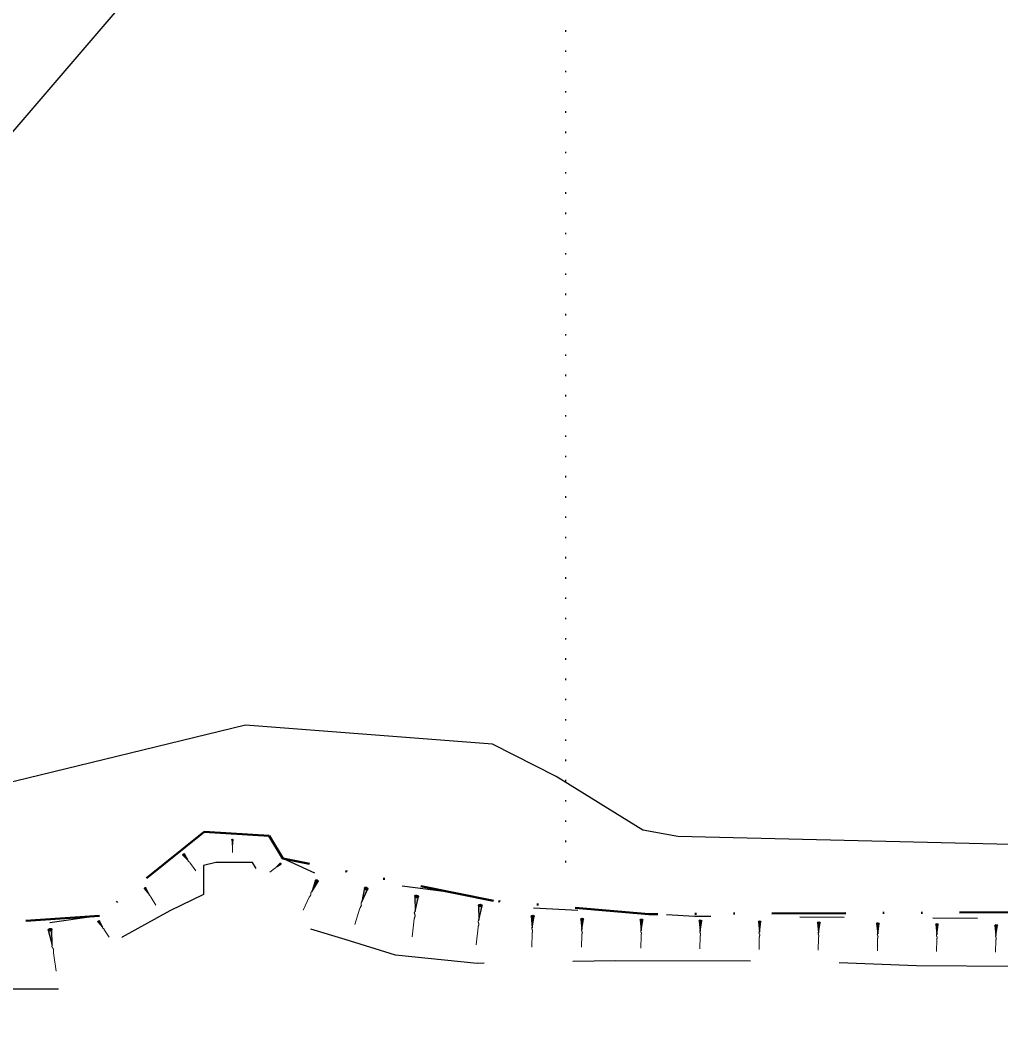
# Model space of a CAD drawing. Header units: millimetres. Extents: x 833600 to 836188, y 817400 to 818701.
# Drawn here: x 834063.1 to 834129.4, y 817742.3 to 817809.8 of the extents above; entities that cross this region are included whole.
import ezdxf

# ---------------------------------------------------------------- set-up
doc = ezdxf.new("R2010")
doc.units = ezdxf.units.MM
for name, pattern in [('3', [18.017443200000002, 12.0116288, -6.0058144]), ('5', [9.008721600000001, 3.0029072, -6.0058144]), ('DIVIDE', [1.25, 0.5, -0.25, 0, -0.25, 0, -0.25]), ('DOT', [6.35, 0, -6.35])]:
    doc.linetypes.add(name, pattern=pattern)
for name, color, linetype, lineweight in [('00-TITLEBOX', 7, 'Continuous', 25), ('01-basemap', 8, 'Continuous', 15), ('01-bdy', 7, 'DIVIDE', 50)]:
    doc.layers.add(name, color=color, linetype=linetype, lineweight=lineweight)
doc.layers.add('01-Grid', color=7, linetype='DOT')
doc.linetypes.add('B1_BDYF', pattern='A,2.5,-0.5,[130,ltypeshp.shx,S=0.5,R=0,X=0,Y=0],-0.5', length=3.5)

msp = doc.modelspace()

# ---------------------------------------------------------------- hatches: boundary and pattern name
at = {"layer": '01-basemap', "linetype": 'Continuous'}
h = msp.add_hatch(color=256, dxfattribs=at)
edge = h.paths.add_edge_path()
edge.add_ellipse((834077.4678514465, 817754.4205532311), major_axis=(-0.03991349996067582, 1.818736844480621e-10), ratio=0.7317073184959466, start_angle=0, end_angle=360)
for points in [[(834077.4676953009, 817754.1008576012), (834077.5078035009, 817754.4205550011), (834077.4279765009, 817754.4205550011)], [(834074.4744464986, 817753.0041810729), (834074.2225920991, 817753.4566143341), (834074.1191394235, 817753.3807485881)], [(834080.4496567482, 817752.5782345319), (834080.7390827986, 817752.7556590954), (834080.6865411026, 817752.8213357648)], [(834071.8354950782, 817750.7150769114), (834071.6217011381, 817751.1731374388), (834071.5156913258, 817751.1064544078)], [(834082.8298345943, 817750.891886376), (834083.2703636532, 817751.5841572518), (834083.0865990715, 817751.6711008634)], [(834086.2288475987, 817750.218962077), (834086.6290168741, 817751.084976668), (834086.4037862307, 817751.1566404259)], [(834089.8181803371, 817749.5663235646), (834090.0626219825, 817750.569308253), (834089.8085232119, 817750.5984658218)], [(834094.126275724, 817748.9777486373), (834094.3492920677, 817749.9508036902), (834094.1032115583, 817749.9756174028)], [(834097.7479699231, 817748.4673272544), (834097.8684264581, 817749.237709258), (834097.675331325, 817749.2435616221)], [(834101.1092720398, 817748.3415968042), (834101.2136252094, 817749.04974751), (834101.0363248052, 817749.0535604919)], [(834068.6861425343, 817748.4941080958), (834068.4738991074, 817748.9232818953), (834068.3749425948, 817748.8578709047)], [(834105.1088501145, 817748.2851514709), (834105.2124216123, 817748.9879976772), (834105.036449301, 817748.9917820974)], [(834109.1084181895, 817748.2287061396), (834109.2112080157, 817748.9262478461), (834109.0365637973, 817748.9300037047)], [(834113.1079962641, 817748.1722608083), (834113.2100044186, 817748.8644980151), (834113.0366882931, 817748.868225312)], [(834117.1075619664, 817748.115707983), (834117.2088029246, 817748.8027389217), (834117.0367902977, 817748.8064381859)], [(834121.1071400411, 817748.0592726504), (834121.2075993276, 817748.7409990894), (834121.0369147937, 817748.7446697919)], [(834125.106708116, 817748.0028273191), (834125.2063857309, 817748.6792492584), (834125.0370292899, 817748.6828913993)], [(834129.106283819, 817747.9462744921), (834129.2051942374, 817748.6174901632), (834129.037141295, 817748.6211042713)], [(834065.2852327131, 817747.2860563177), (834065.2647536114, 817748.3447112999), (834065.0051399248, 817748.3070274686)]]:
    msp.add_hatch(color=256, dxfattribs=at).paths.add_polyline_path(points)
h = msp.add_hatch(color=256, dxfattribs=at)
edge = h.paths.add_edge_path()
edge.add_ellipse((834074.1708174783, 817753.418642526), major_axis=(0.05172633770235906, 0.03793287323571228), ratio=0.7317073164996537, start_angle=0, end_angle=360)
h = msp.add_hatch(color=256, dxfattribs=at)
edge = h.paths.add_edge_path()
edge.add_ellipse((834080.712785118, 817752.7885279852), major_axis=(-0.02627084796509414, 0.03283833470693485), ratio=0.731707317980008, start_angle=0, end_angle=360)
h = msp.add_hatch(color=256, dxfattribs=at)
edge = h.paths.add_edge_path()
edge.add_ellipse((834071.5686465104, 817751.1397613665), major_axis=(0.05300490624634607, 0.03334151532842737), ratio=0.7317073162331044, start_angle=0, end_angle=360)
h = msp.add_hatch(color=256, dxfattribs=at)
edge = h.paths.add_edge_path()
edge.add_ellipse((834083.1783906808, 817751.6276669746), major_axis=(-0.09188229083259528, 0.04347180601165363), ratio=0.731707316886918, start_angle=0, end_angle=360)
h = msp.add_hatch(color=256, dxfattribs=at)
edge = h.paths.add_edge_path()
edge.add_ellipse((834086.5162911826, 817751.1208381647), major_axis=(-0.1126153216797324, 0.03583187915433698), ratio=0.7317073170461106, start_angle=0, end_angle=360)
h = msp.add_hatch(color=256, dxfattribs=at)
edge = h.paths.add_edge_path()
edge.add_ellipse((834089.9354492273, 817750.5838954856), major_axis=(-0.1270493853774095, 0.01457878399953613), ratio=0.731707317290136, start_angle=0, end_angle=360)
h = msp.add_hatch(color=256, dxfattribs=at)
edge = h.paths.add_edge_path()
edge.add_ellipse((834094.2261324121, 817749.9632170746), major_axis=(-0.123040254647557, 0.01240685674267768), ratio=0.7317073172261729, start_angle=0, end_angle=360)
h = msp.add_hatch(color=256, dxfattribs=at)
edge = h.paths.add_edge_path()
edge.add_ellipse((834097.7717855016, 817749.2406339851), major_axis=(-0.09654756647605287, 0.002926181941301953), ratio=0.7317073172743945, start_angle=0, end_angle=360)
h = msp.add_hatch(color=256, dxfattribs=at)
edge = h.paths.add_edge_path()
edge.add_ellipse((834101.124889291, 817749.0516519112), major_axis=(-0.08865020214730715, 0.001906490814639939), ratio=0.7317073174404765, start_angle=0, end_angle=360)
h = msp.add_hatch(color=256, dxfattribs=at)
edge = h.paths.add_edge_path()
edge.add_ellipse((834105.1243503825, 817748.9898878132), major_axis=(-0.08798615564258153, 0.001892210256102469), ratio=0.7317073166767333, start_angle=0, end_angle=360)
h = msp.add_hatch(color=256, dxfattribs=at)
edge = h.paths.add_edge_path()
edge.add_ellipse((834065.1348222167, 817748.3258454275), major_axis=(0.1298068433573358, 0.01884191562062808), ratio=0.7317073167570172, start_angle=0, end_angle=360)
h = msp.add_hatch(color=256, dxfattribs=at)
edge = h.paths.add_edge_path()
edge.add_ellipse((834068.4243745079, 817748.8905426139), major_axis=(0.04947825646746596, 0.03270549522914926), ratio=0.7317073162927143, start_angle=0, end_angle=360)
h = msp.add_hatch(color=256, dxfattribs=at)
edge = h.paths.add_edge_path()
edge.add_ellipse((834109.1238014743, 817748.928123717), major_axis=(-0.08732210914178404, 0.001877929398486615), ratio=0.7317073185587968, start_angle=0, end_angle=360)
h = msp.add_hatch(color=256, dxfattribs=at)
edge = h.paths.add_edge_path()
edge.add_ellipse((834113.1232625658, 817748.8663596208), major_axis=(-0.0866580627570146, 0.001863648675299673), ratio=0.7317073167805299, start_angle=0, end_angle=360)
h = msp.add_hatch(color=256, dxfattribs=at)
edge = h.paths.add_edge_path()
edge.add_ellipse((834117.1227134514, 817748.8045865265), major_axis=(-0.0860063133207209, 0.001849632539283686), ratio=0.7317073173382224, start_angle=0, end_angle=360)
h = msp.add_hatch(color=256, dxfattribs=at)
edge = h.paths.add_edge_path()
edge.add_ellipse((834121.1221745429, 817748.7428324289), major_axis=(-0.08534226695122489, 0.001835350989476885), ratio=0.7317073169372887, start_angle=0, end_angle=360)
h = msp.add_hatch(color=256, dxfattribs=at)
edge = h.paths.add_edge_path()
edge.add_ellipse((834125.1216256346, 817748.6810683327), major_axis=(-0.08467822057138168, 0.001821070037223872), ratio=0.7317073165084425, start_angle=0, end_angle=360)
h = msp.add_hatch(color=256, dxfattribs=at)
edge = h.paths.add_edge_path()
edge.add_ellipse((834129.1210865207, 817748.6192952364), major_axis=(-0.0840264712484575, 0.00180705392639625), ratio=0.7317073174704936, start_angle=0, end_angle=360)

# ---------------------------------------------------------------- linework, layer by layer
at = {"layer": '00-TITLEBOX'}
msp.add_lwpolyline([(834127.7674345614, 818068.4675324054), (833917.2173458558, 817822.8183293391), (834011.1663917099, 817742.2930123771), (834221.7164804154, 817987.9422154434)], close=True, dxfattribs=at)
at = {"layer": '01-basemap', "linetype": 'Continuous', "lineweight": 30}
for p, q in [((834077.5078035009, 817754.4205550011), (834077.4279765009, 817754.4205550011)), ((834077.4279765009, 817754.4205550011), (834077.4676953009, 817754.1008576012)), ((834077.4676953009, 817754.1008576012), (834077.5078035009, 817754.4205550011)), ((834074.2225920991, 817753.4566143341), (834074.1191394235, 817753.3807485881)), ((834074.1191394235, 817753.3807485881), (834074.4744464986, 817753.0041810729)), ((834074.4744464986, 817753.0041810729), (834074.2225920991, 817753.4566143341)), ((834080.6865411026, 817752.8213357648), (834080.4496567482, 817752.5782345319)), ((834080.4496567482, 817752.5782345319), (834080.7390827986, 817752.7556590954)), ((834080.7390827986, 817752.7556590954), (834080.6865411026, 817752.8213357648)), ((834071.6217011381, 817751.1731374388), (834071.5156913258, 817751.1064544078)), ((834071.5156913258, 817751.1064544078), (834071.8354950782, 817750.7150769114)), ((834071.8354950782, 817750.7150769114), (834071.6217011381, 817751.1731374388)), ((834083.0865990715, 817751.6711008634), (834082.8298345943, 817750.891886376)), ((834082.8298345943, 817750.891886376), (834083.2703636532, 817751.5841572518)), ((834083.2703636532, 817751.5841572518), (834083.0865990715, 817751.6711008634)), ((834086.4037862307, 817751.1566404259), (834086.2288475987, 817750.218962077)), ((834086.2288475987, 817750.218962077), (834086.6290168741, 817751.084976668)), ((834086.6290168741, 817751.084976668), (834086.4037862307, 817751.1566404259)), ((834090.0626219825, 817750.569308253), (834089.8085232119, 817750.5984658218)), ((834089.8085232119, 817750.5984658218), (834089.8181803371, 817749.5663235646)), ((834089.8181803371, 817749.5663235646), (834090.0626219825, 817750.569308253)), ((834094.3492920677, 817749.9508036902), (834094.1032115583, 817749.9756174028)), ((834094.1032115583, 817749.9756174028), (834094.126275724, 817748.9777486373)), ((834094.126275724, 817748.9777486373), (834094.3492920677, 817749.9508036902)), ((834097.8684264581, 817749.237709258), (834097.675331325, 817749.2435616221)), ((834097.675331325, 817749.2435616221), (834097.7479699231, 817748.4673272544)), ((834097.7479699231, 817748.4673272544), (834097.8684264581, 817749.237709258)), ((834101.2136252094, 817749.04974751), (834101.0363248052, 817749.0535604919)), ((834101.0363248052, 817749.0535604919), (834101.1092720398, 817748.3415968042)), ((834101.1092720398, 817748.3415968042), (834101.2136252094, 817749.04974751)), ((834068.4738991074, 817748.9232818953), (834068.3749425948, 817748.8578709047)), ((834068.3749425948, 817748.8578709047), (834068.6861425343, 817748.4941080958)), ((834068.6861425343, 817748.4941080958), (834068.4738991074, 817748.9232818953)), ((834105.2124216123, 817748.9879976772), (834105.036449301, 817748.9917820974)), ((834105.036449301, 817748.9917820974), (834105.1088501145, 817748.2851514709)), ((834105.1088501145, 817748.2851514709), (834105.2124216123, 817748.9879976772)), ((834109.2112080157, 817748.9262478461), (834109.0365637973, 817748.9300037047)), ((834109.0365637973, 817748.9300037047), (834109.1084181895, 817748.2287061396)), ((834109.1084181895, 817748.2287061396), (834109.2112080157, 817748.9262478461)), ((834113.2100044186, 817748.8644980151), (834113.0366882931, 817748.868225312)), ((834113.0366882931, 817748.868225312), (834113.1079962641, 817748.1722608083)), ((834113.1079962641, 817748.1722608083), (834113.2100044186, 817748.8644980151)), ((834117.2088029246, 817748.8027389217), (834117.0367902977, 817748.8064381859)), ((834117.0367902977, 817748.8064381859), (834117.1075619664, 817748.115707983)), ((834117.1075619664, 817748.115707983), (834117.2088029246, 817748.8027389217)), ((834121.2075993276, 817748.7409990894), (834121.0369147937, 817748.7446697919)), ((834121.0369147937, 817748.7446697919), (834121.1071400411, 817748.0592726504)), ((834121.1071400411, 817748.0592726504), (834121.2075993276, 817748.7409990894)), ((834125.2063857309, 817748.6792492584), (834125.0370292899, 817748.6828913993)), ((834125.0370292899, 817748.6828913993), (834125.106708116, 817748.0028273191)), ((834125.106708116, 817748.0028273191), (834125.2063857309, 817748.6792492584)), ((834129.2051942374, 817748.6174901632), (834129.037141295, 817748.6211042713)), ((834129.037141295, 817748.6211042713), (834129.106283819, 817747.9462744921)), ((834129.106283819, 817747.9462744921), (834129.2051942374, 817748.6174901632)), ((834065.2647536114, 817748.3447112999), (834065.0051399248, 817748.3070274686)), ((834065.0051399248, 817748.3070274686), (834065.2852327131, 817747.2860563177)), ((834065.2852327131, 817747.2860563177), (834065.2647536114, 817748.3447112999))]:
    msp.add_line(p, q, dxfattribs=at)
at = {"layer": '01-basemap', "linetype": 'Continuous', "lineweight": 13}
for p, q in [((834077.4676953009, 817753.9450976012), (834077.4676953009, 817753.5607598012)), ((834074.6224772225, 817752.8023221935), (834074.9877430339, 817752.3042354088)), ((834080.3215071493, 817752.4757141494), (834080.0052980138, 817752.2227451056)), ((834071.9656083094, 817750.508228497), (834072.2866627072, 817749.9978300346)), ((834082.6601885228, 817750.5333213387), (834082.2415868412, 817749.648562109)), ((834086.089015876, 817749.779487651), (834085.7439811003, 817748.6950845046)), ((834089.7612875199, 817749.0705210853), (834089.6209044938, 817747.8471284675)), ((834094.0778587239, 817748.4975915458), (834093.9583897762, 817747.3128039225)), ((834068.8137737355, 817748.3010222175), (834069.1287037246, 817747.8245828127)), ((834097.7365506758, 817748.090556263), (834097.7083736835, 817747.1608738418)), ((834101.1018320752, 817747.995644796), (834101.0834739625, 817747.1420082159)), ((834105.1014658799, 817747.9417908636), (834105.0832452811, 817747.094548565)), ((834109.101089685, 817747.8879369331), (834109.0830066002, 817747.047088916)), ((834113.1007234897, 817747.8340830025), (834113.0827779188, 817746.9996292669)), ((834117.10034389, 817747.7800735893), (834117.0825332865, 817746.9518957225)), ((834121.0999776947, 817747.7262296574), (834121.0823046052, 817746.9044460722)), ((834125.0996014997, 817747.6723757269), (834125.0820659242, 817746.8569864231)), ((834129.0992319006, 817747.6183663118), (834129.0818312925, 817746.8092528768)), ((834065.3587621402, 817746.7794930268), (834065.5401960015, 817745.5295481064))]:
    msp.add_line(p, q, dxfattribs=at)
at = {"layer": '01-basemap', "linetype": '3', "lineweight": 30, "flags": 128}
msp.add_lwpolyline([(834427.0456200009, 817871.6583000012), (834426.9289600011, 817871.2845500018), (834426.3523900006, 817869.4373100027), (834425.336170001, 817867.7284400016), (834424.0107900007, 817866.8192200027), (834421.4660500009, 817865.1527500022), (834417.7086900007, 817862.9887800012), (834414.3412300004, 817859.9908900019), (834410.4001000011, 817856.2687100023), (834406.538970001, 817852.533400001), (834403.1763100009, 817850.0017700009), (834397.7954300009, 817845.4564400017), (834394.152900001, 817841.9882300012), (834390.8630100004, 817839.0459900014), (834389.0076600006, 817837.0750200022), (834385.6839100011, 817833.1358700022), (834382.4068200011, 817830.7343200017), (834380.6942100013, 817828.021490002), (834378.4117500009, 817826.2846500017), (834374.6398200011, 817822.4253200013), (834370.7183300005, 817817.994090002), (834367.3184000012, 817814.110580001), (834364.7685700012, 817810.4789500013), (834361.7698800005, 817807.0966000017), (834357.1304800007, 817801.3693600018), (834355.8186700009, 817797.3621900026), (834353.8969900012, 817793.5086800009), (834350.2919400008, 817786.1118200012), (834346.7850600006, 817779.3910000026), (834344.4087200006, 817773.5408800021), (834341.3913200004, 817767.5255500022), (834338.4835200012, 817760.6559900027), (834335.9355100011, 817755.9174700025), (834333.2363800006, 817752.1588600017), (834331.3342500012, 817749.4076800011), (834328.3738300009, 817747.8009700011), (834326.3556600008, 817746.5393700022), (834322.8546600007, 817745.5283200014), (834311.7011400005, 817745.6134100016), (834301.8320300011, 817746.4156400021), (834294.4667900009, 817747.1827600021), (834287.7858900009, 817746.7342200018), (834277.9934900012, 817746.4109700024), (834270.9357500011, 817746.124160001), (834260.3447100008, 817745.8950600009), (834249.562210001, 817745.230320001), (834238.7486500004, 817745.1471100021), (834225.3605000004, 817745.1495100018), (834213.469920001, 817745.5374600012), (834201.5601200005, 817745.7181800026), (834191.3703700006, 817745.0845600013), (834185.8703700006, 817745.5826100018), (834182.7294900008, 817746.2418100014), (834179.5850100005, 817746.2494300026), (834173.3046600008, 817745.4175300021), (834166.3652500007, 817745.6856500022), (834158.0340200011, 817745.2752900012), (834153.4035600005, 817745.6233800016), (834148.2176200012, 817745.6344400011), (834135.5925200004, 817745.8009800017), (834123.7390200011, 817745.8883200027), (834115.1806900008, 817746.206290001), (834103.3663100004, 817746.2367200013), (834094.0301800007, 817746.0563800018), (834088.5071300007, 817746.6066000015), (834085.0818300005, 817747.6637800019), (834081.5600900007, 817748.7493900023), (834079.8452900006, 817750.3795300014), (834079.9751600008, 817751.1266500019), (834079.3351200009, 817752.0090900026), (834078.8170100013, 817752.8703600019), (834076.3405500008, 817752.8799200021), (834075.5103400005, 817752.6657900009), (834075.5027600005, 817750.7071500011), (834073.2244900009, 817749.5973900016), (834070.0014900006, 817747.8204200026), (834068.9336200012, 817746.2920900024), (834068.2969200006, 817744.9901600014), (834066.358380001, 817744.299370002), (834063.464180001, 817744.3056500014), (834060.4854300013, 817744.309030002), (834056.8182500005, 817745.3836500011), (834053.024770001, 817745.6869600024), (834046.0990500012, 817746.8981500026), (834043.3344200011, 817748.4851400014), (834038.9134100005, 817751.4380200021), (834031.8158900011, 817756.6315200012), (834024.4295900008, 817761.7622000016), (834017.3405900011, 817767.0141800027), (834011.0469400007, 817772.066060001), (834003.0692500006, 817778.6680200025), (833995.1352000004, 817785.6840500012), (833987.3272100007, 817793.0270700026), (833982.0894400012, 817798.744690001), (833973.2269100007, 817809.8968600016), (833969.2862300007, 817814.9873200022), (833965.7112900009, 817820.0586100016), (833959.1513500009, 817828.1691900026), (833954.9931100011, 817834.3312100023), (833951.0296600005, 817841.5736700017), (833948.0109800007, 817847.5262600016), (833946.7452800004, 817852.375450002), (833946.415120001, 817856.6485300027), (833946.3981300006, 817863.450120002), (833946.0185800008, 817871.2336700018), (833945.5859800009, 817880.676260002), (833946.0661500013, 817882.517620001), (833945.898980001, 817886.6693400014), (833946.3811700009, 817891.4622600023), (833945.7747300006, 817898.4763300009), (833946.8094000006, 817902.7540100012), (833946.7888500011, 817909.9574800022), (833946.5967100011, 817917.0757100023), (833946.3652500007, 817923.0553600024), (833946.6477700006, 817930.2163600009), (833946.9135500006, 817935.4461500011), (833946.5934800012, 817941.2376300022), (833947.0049800007, 817947.8899800014), (833946.5763100004, 817955.5660500024), (833946.7289700005, 817962.3576100022), (833947.0024500005, 817972.6337600015), (833946.9158300012, 817979.4594100025), (833946.853170001, 817983.196870001), (833947.0267500011, 817990.9729400016), (833947.7352200011, 817996.0895900019), (833947.6146000009, 818000.0000000019)], dxfattribs=at)
at = {"layer": '01-basemap', "linetype": '5', "lineweight": 30, "flags": 128}
msp.add_lwpolyline([(834356.3115600012, 817806.2041100021), (834354.404480001, 817803.4797100015), (834352.5066100005, 817800.4532500021), (834348.376960001, 817793.5272200014), (834339.7779900013, 817779.1073900014), (834338.6755500007, 817776.329260001), (834336.8675600011, 817770.0674500018), (834334.6186000006, 817763.5410400014), (834329.521350001, 817754.3861600012), (834327.6235200008, 817753.0255500022), (834322.5395000009, 817751.133200001), (834318.3268100005, 817750.6666800026), (834310.3714200007, 817750.6666800026), (834302.5608900012, 817750.1725400016), (834288.1979800006, 817750.770080002), (834279.239000001, 817749.764200002), (834268.3743400006, 817749.0478500016), (834255.6549500013, 817748.8628400024), (834242.6224000007, 817748.9178000018), (834230.1699400004, 817748.585330002), (834216.9880400011, 817748.8165900018), (834204.8173000012, 817748.7814000025), (834167.1748000011, 817749.7710000016), (834130.250500001, 817749.0731000025), (834108.7114200005, 817749.2328600027), (834097.5994900009, 817749.7993800025), (834092.1042000009, 817750.8829000015), (834083.4489900004, 817751.9743000027), (834080.8740000008, 817753.1470000017), (834079.9461800009, 817754.6816100013), (834075.5468700007, 817754.9408700019), (834068.484960001, 817749.2778800018), (834062.0428500008, 817748.3540700022), (834056.1297000004, 817749.0989000015), (834051.0810600007, 817750.0654000025), (834044.4207300004, 817752.1930100024), (834034.6472900007, 817759.3591400012), (834019.2349000005, 817769.5194000024), (834005.8211600007, 817781.1085500009), (833992.6218600012, 817793.4444900025), (833984.3849000009, 817802.0417000018), (833980.319670001, 817806.6752500013), (833968.9778700005, 817820.7378500011), (833961.2636000011, 817831.1751000024), (833954.5062700007, 817842.246220002), (833951.3802700005, 817849.5262800027), (833950.7135800011, 817855.2431200016), (833950.2567200009, 817863.3835400026), (833950.140420001, 817900.0000000019), (833949.8554800004, 817989.7110300027), (833950.228790001, 817994.5259100012), (833950.514750001, 818000.0000000019)], dxfattribs=at)
at = {"layer": '01-basemap', "linetype": 'B1_BDYF', "lineweight": 30, "flags": 128}
msp.add_lwpolyline([(834160.5894800005, 817753.8696100023), (834160.584090001, 817753.8688100018), (834157.8296300005, 817753.4585200027), (834154.4718500013, 817753.4997300021), (834107.5958700012, 817754.6275500022), (834105.2269400004, 817755.0652200021), (834099.3658700008, 817758.6994200014), (834095.0496400008, 817760.8850100022), (834078.3576600011, 817762.1681400016), (834061.880690001, 817758.1518100016), (834053.6468900004, 817756.0480900016), (834053.642860001, 817756.0470600016), (834050.2652600007, 817755.1840900015), (834034.5502900006, 817763.5792500023), (834027.602570001, 817769.1220400017), (834004.6583300009, 817788.3601100016), (833990.0915600006, 817802.1392600015), (833985.2008200008, 817807.4657200016)], dxfattribs=at)
at = {"layer": '01-basemap', "linetype": 'Continuous', "lineweight": 30}
for centre, major_axis, ratio, start_param, end_param in [((834077.4678514465, 817754.4205532311), (-0.03991349996067582, 1.818736844480621e-10), 0.7317073184959466, 3.141592659817277, 9.424777966996864), ((834074.1708174783, 817753.418642526), (0.05172633770235906, 0.03793287323571228), 0.7317073164996537, -6.094418081303843e-09, 6.283185301085168), ((834080.712785118, 817752.7885279852), (-0.02627084796509414, 0.03283833470693484), 0.731707317980008, 3.141592655060073, 9.42477796223966), ((834071.5686465104, 817751.1397613665), (0.05300490624634607, 0.03334151532842737), 0.7317073162331043, 3.39376904356925e-09, 6.283185310573355), ((834083.1783906808, 817751.6276669746), (-0.09188229083259528, 0.04347180601165363), 0.731707316886918, 3.141592655730395, 9.424777962909982), ((834086.5162911826, 817751.1208381647), (-0.1126153216797324, 0.035831879154337), 0.7317073170461105, 3.141592656760364, 9.424777963939949), ((834089.9354492273, 817750.5838954856), (-0.1270493853774095, 0.01457878399953613), 0.731707317290136, 3.141592649816572, 9.42477795699616), ((834094.2261324121, 817749.9632170746), (-0.123040254647557, 0.01240685674267768), 0.7317073172261729, 3.141592658648214, 9.4247779658278), ((834097.7717855016, 817749.2406339851), (-0.09654756647605287, 0.002926181941301953), 0.7317073172743944, 3.141592651085106, 9.424777958264691), ((834101.124889291, 817749.0516519112), (-0.08865020214730715, 0.001906490814639939), 0.7317073174404765, 3.141592652509391, 9.424777959688978), ((834105.1243503825, 817748.9898878132), (-0.08798615564258119, 0.001892210256102466), 0.7317073166767343, 3.141592656002417, 9.424777963182002), ((834068.4243745079, 817748.8905426139), (0.04947825646746596, 0.03270549522914926), 0.7317073162927143, 3.802864689816943e-09, 6.283185310982451), ((834109.1238014743, 817748.928123717), (-0.08732210914178404, 0.001877929398486615), 0.7317073185587968, 3.141592656689734, 9.424777963869321), ((834113.1232625658, 817748.8663596208), (-0.08665806275701456, 0.001863648675299672), 0.7317073167805299, 3.141592657671673, 9.424777964851259), ((834117.1227134514, 817748.8045865265), (-0.08600631332072065, 0.001849632539283682), 0.7317073173382229, 3.141592660122963, 9.42477796730255), ((834121.1221745429, 817748.7428324289), (-0.08534226695122464, 0.00183535098947688), 0.7317073169372889, 3.141592649773576, 9.424777956953161), ((834125.1216256346, 817748.6810683327), (-0.08467822057138143, 0.001821070037223869), 0.7317073165084425, 3.141592647027219, 9.424777954206805), ((834129.1210865207, 817748.6192952364), (-0.0840264712484575, 0.00180705392639625), 0.7317073174704936, 3.141592651756847, 9.424777958936433)]:
    msp.add_ellipse(centre, major_axis=major_axis, ratio=ratio, start_param=start_param, end_param=end_param, dxfattribs=at)
msp.add_ellipse((834065.1348222167, 817748.3258454275), major_axis=(0.1298068433573358, 0.01884191562062808), ratio=0.7317073167570171, dxfattribs=at)
at = {"layer": '01-basemap', "linetype": 'Continuous', "lineweight": 13}
for points in [[(834077.4676953009, 817754.1008576012), (834077.4540663009, 817754.0716526011), (834077.4676953009, 817754.0424476011), (834077.4813243009, 817754.0132426012), (834077.4676953009, 817753.9450976012)], [(834074.4744464986, 817753.0041810729), (834074.4845396074, 817752.9533798447), (834074.5299580201, 817752.9284839932), (834074.5753764327, 817752.9035881417), (834074.6224772225, 817752.8023221935)], [(834080.4496567482, 817752.5782345319), (834080.4166581649, 817752.5702250502), (834080.4016006486, 817752.5397893885), (834080.3865431322, 817752.5093537269), (834080.3215071493, 817752.4757141494)], [(834071.8354950782, 817750.7150769114), (834071.8417920729, 817750.6649079259), (834071.88428754, 817750.637508756), (834071.926783007, 817750.610109586), (834071.9656083094, 817750.508228497)], [(834082.8298345943, 817750.891886376), (834082.766651515, 817750.8394994627), (834082.7662173174, 817750.757424487), (834082.7657831198, 817750.6753495112), (834082.6601885228, 817750.5333213387)], [(834086.2288475987, 817750.218962077), (834086.1641751383, 817750.1487958978), (834086.1764107026, 817750.0541591672), (834086.1886462669, 817749.9595224366), (834086.089015876, 817749.779487651)], [(834089.8181803371, 817749.5663235646), (834089.7641302169, 817749.4783387212), (834089.7968455306, 817749.3803976348), (834089.8295608443, 817749.2824565485), (834089.7612875199, 817749.0705210853)], [(834068.6861425343, 817748.4941080958), (834068.6931783701, 817748.4467367635), (834068.7340042348, 817748.4217008913), (834068.7748300993, 817748.3966650193), (834068.8137737355, 817748.3010222175)], [(834094.126275724, 817748.9777486373), (834094.075183791, 817748.8919556702), (834094.108119349, 817748.7976897281), (834094.141054907, 817748.7034237859), (834094.0778587239, 817748.4975915458)], [(834097.7479699231, 817748.4673272544), (834097.7128613525, 817748.3976818776), (834097.7436877054, 817748.3260381327), (834097.7745140583, 817748.2543943876), (834097.7365506758, 817748.090556263)], [(834101.1092720398, 817748.3415968042), (834101.0776062458, 817748.2773817995), (834101.1064820531, 817748.2118648011), (834101.1353578605, 817748.1463478027), (834101.1018320752, 817747.995644796)], [(834105.1088501145, 817748.2851514709), (834105.0774215173, 817748.2214174776), (834105.1060810265, 817748.1563912432), (834105.1347405356, 817748.0913650088), (834105.1014658799, 817747.9417908636)], [(834109.1084181895, 817748.2287061396), (834109.0772267893, 817748.1654531575), (834109.1056700003, 817748.1009176872), (834109.1341132113, 817748.0363822168), (834109.101089685, 817747.8879369331)], [(834113.1079962641, 817748.1722608083), (834113.0770420609, 817748.1094888374), (834113.1052689736, 817748.0454441311), (834113.1334958865, 817747.9813994248), (834113.1007234897, 817747.8340830025)], [(834117.1075619664, 817748.115707983), (834117.0768405676, 817748.0534081159), (834117.1048551878, 817747.9898450854), (834117.1328698079, 817747.9262820549), (834117.10034389, 817747.7800735893)], [(834121.1071400411, 817748.0592726504), (834121.0766558392, 817747.9974537946), (834121.1044541611, 817747.9343815281), (834121.1322524832, 817747.8713092615), (834121.0999776947, 817747.7262296574)], [(834125.106708116, 817748.0028273191), (834125.0764611112, 817747.9414894745), (834125.104043135, 817747.878907972), (834125.1316251587, 817747.8163264695), (834125.0996014997, 817747.6723757269)], [(834129.106283819, 817747.9462744921), (834129.0762696185, 817747.8854087511), (834129.1036393496, 817747.8233089244), (834129.1310090807, 817747.7612090978), (834129.0992319006, 817747.6183663118)], [(834065.2852327131, 817747.2860563177), (834065.2546951928, 817747.1846418758), (834065.3128062483, 817747.0960950836), (834065.3709173038, 817747.0075482915), (834065.3587621402, 817746.7794930268)]]:
    msp.add_open_spline(points, degree=1, dxfattribs=at)
at = {"layer": '01-bdy', "linetype": 'DIVIDE', "ltscale": 10}
msp.add_lwpolyline([(834169.7449999508, 817749.7029999935), (834105.6320000029, 817749.3899999976), (834095.1220000245, 817750.28800005), (834080.8740000082, 817753.1469999704), (834079.9460000207, 817754.6820000148), (834075.5469999464, 817754.9410000314), (834068.4850000325, 817749.2779999515), (834059.5130000439, 817748.6730000584), (834044.4209999546, 817752.1930000152), (834012.9569996155, 817774.9570003143, -0.08686961250501975), (833954.9659999844, 817841.5570000295), (833951.3800000192, 817849.5259999677), (833950, 817873.1990000262), (833950.5110000002, 817999.9319999547), (833951.1089999805, 818019.469000043), (833950.5969999584, 818024.5579999466), (833950.5929999911, 818042.6469999704), (833948.9889999997, 818071.0950000348), (833950.3640000385, 818103.0340002247, -0.0940546469571884)], format="xyb", dxfattribs=at)
at = {"layer": '01-Grid', "ltscale": 0.2}
msp.add_line((834100, 818701.0247485074), (834100, 817751.863915664), dxfattribs=at)

doc.saveas('drawing.dxf')
